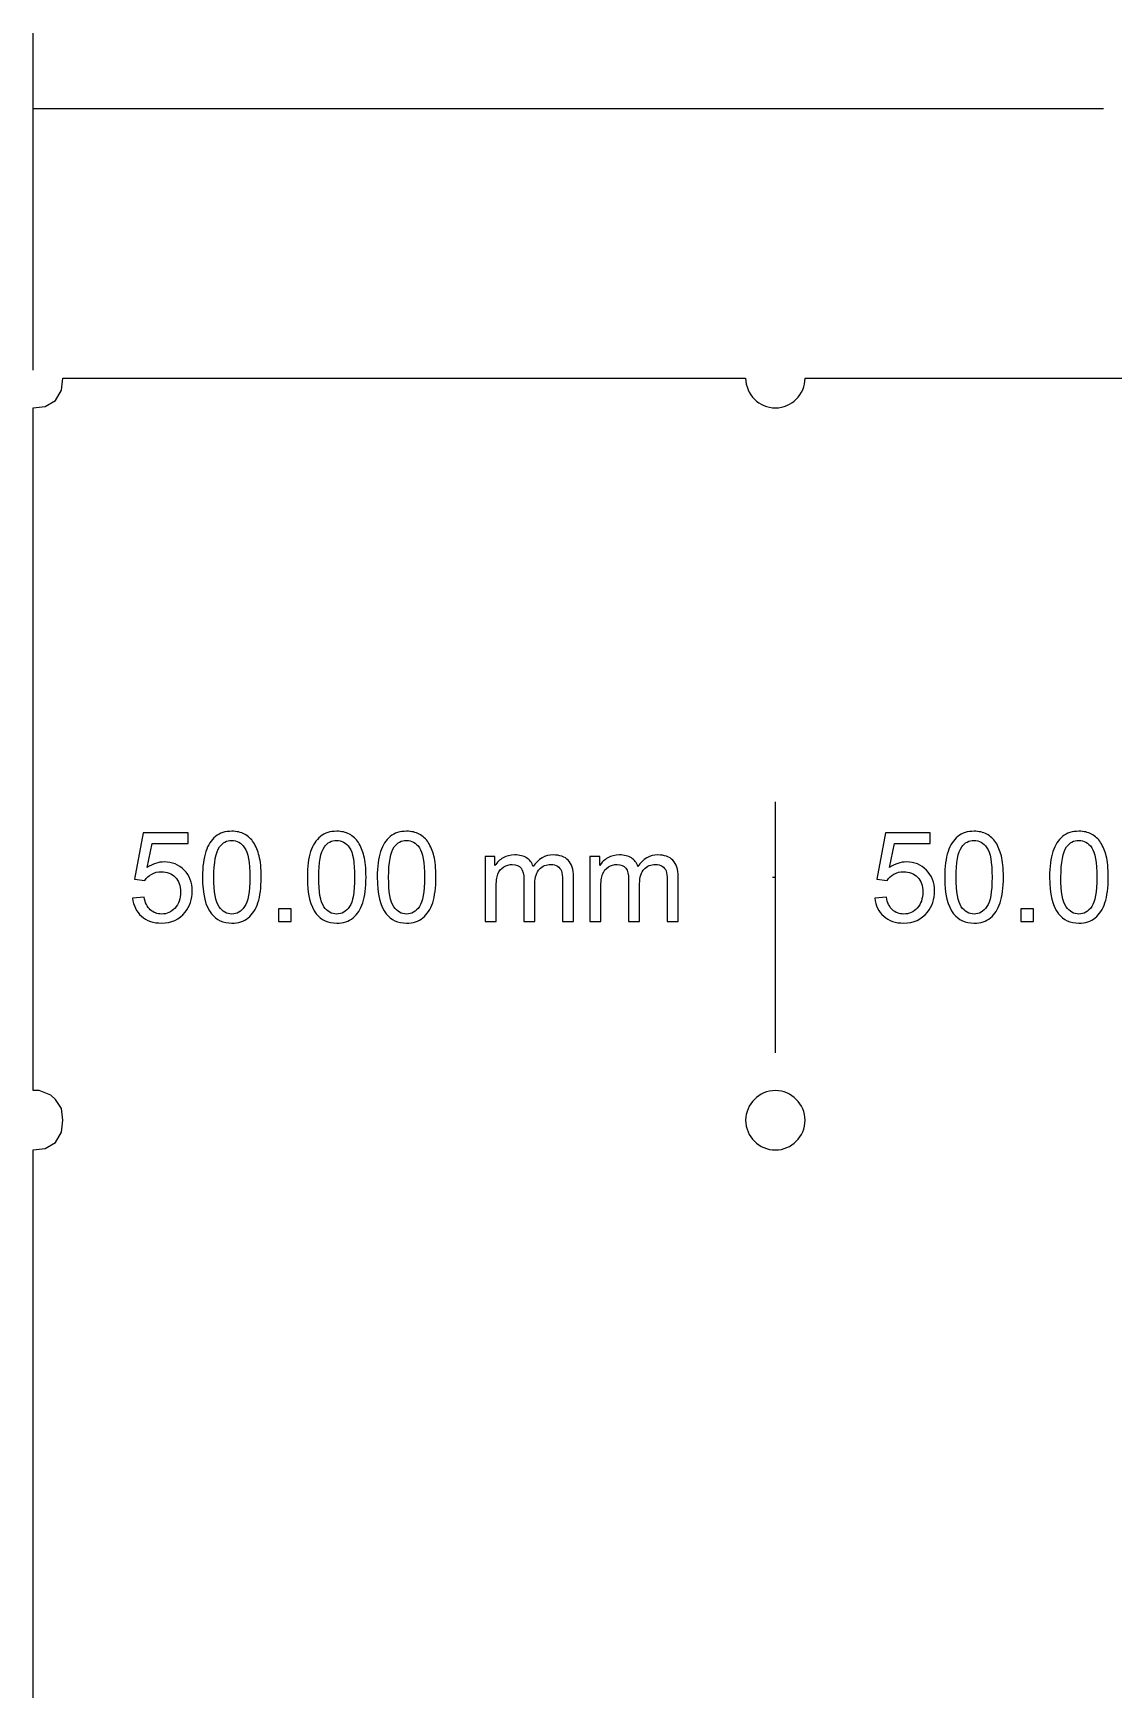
# Model space of a CAD drawing. Extents: x -3.94 to 4.95, y -3.94 to 4.85.
# Drawn here: x -3.937 to -1.071, y 0.458 to 4.852 of the extents above; entities that cross this region are included whole.
import ezdxf

# ---------------------------------------------------------------- set-up
doc = ezdxf.new("R2010")
doc.units = 0
doc.layers.add('LAYER_2', color=7, linetype='CONTINUOUS')

msp = doc.modelspace()

# ---------------------------------------------------------------- linework, layer by layer
at = {"layer": 'LAYER_2', "color": 250}
for points in [[(-3.937, 3.9583), (-3.937, 3.9583), (-3.937, 4.8523), (-3.937, 4.8523)], [(-3.937, 4.6523), (-3.937, 4.6523), (-1.0979, 4.6523), (-1.0979, 4.6523)], [(-3.937, 2.1472), (-3.937, 2.1472), (-3.937, 2.8134), (-3.937, 2.8134)], [(-1.9685, 2.1472), (-1.9685, 2.1472), (-1.9685, 2.8134), (-1.9685, 2.8134)], [(-1.9685, 2.1472), (-1.9685, 2.1472), (-1.9685, 2.8134), (-1.9685, 2.8134)], [(-1.9764, 2.6134), (-1.9764, 2.6134), (-1.9685, 2.6134), (-1.9685, 2.6134)]]:
    msp.add_open_spline(points, degree=3, dxfattribs=at)
for points, knots in [([(1.8898, -3.937), (1.8898, -3.8937), (1.9252, -3.8583), (1.9685, -3.8583), (1.9685, -3.8583), (2.0118, -3.8583), (2.0472, -3.8937), (2.0472, -3.937), (2.0472, -3.937), (2.0472, -3.937), (3.8583, -3.937), (3.8583, -3.937), (3.8583, -3.937), (3.8583, -3.937), (3.8622, -3.9055), (3.8622, -3.9055), (3.8622, -3.9055), (3.8622, -3.9055), (3.878, -3.878), (3.878, -3.878), (3.878, -3.878), (3.878, -3.878), (3.9055, -3.8622), (3.9055, -3.8622), (3.9055, -3.8622), (3.9055, -3.8622), (3.937, -3.8583), (3.937, -3.8583), (3.937, -3.8583), (3.937, -3.8583), (3.937, -2.0473), (3.937, -2.0473), (3.937, -2.0473), (3.937, -2.0473), (3.9213, -2.0473), (3.9213, -2.0473), (3.9213, -2.0473), (3.9213, -2.0473), (3.8898, -2.0354), (3.8898, -2.0354), (3.8898, -2.0354), (3.8898, -2.0354), (3.878, -2.0236), (3.878, -2.0236), (3.878, -2.0236), (3.878, -2.0236), (3.8622, -2), (3.8622, -2), (3.8622, -2), (3.8622, -2), (3.8583, -1.9685), (3.8583, -1.9685), (3.8583, -1.9685), (3.8583, -1.9685), (3.8622, -1.937), (3.8622, -1.937), (3.8622, -1.937), (3.8622, -1.937), (3.878, -1.9094), (3.878, -1.9094), (3.878, -1.9094), (3.878, -1.9094), (3.9055, -1.8937), (3.9055, -1.8937), (3.9055, -1.8937), (3.9055, -1.8937), (3.937, -1.8898), (3.937, -1.8898), (3.937, -1.8898), (3.937, -1.8898), (3.937, -0.0787), (3.937, -0.0787), (3.937, -0.0787), (3.937, -0.0787), (3.9213, -0.0787), (3.9213, -0.0787), (3.9213, -0.0787), (3.9213, -0.0787), (3.8898, -0.0669), (3.8898, -0.0669), (3.8898, -0.0669), (3.8898, -0.0669), (3.878, -0.0551), (3.878, -0.0551), (3.878, -0.0551), (3.878, -0.0551), (3.8622, -0.0315), (3.8622, -0.0315), (3.8622, -0.0315), (3.8622, -0.0315), (3.8583, 0), (3.8583, 0), (3.8583, 0), (3.8583, 0), (3.8622, 0.0315), (3.8622, 0.0315), (3.8622, 0.0315), (3.8622, 0.0315), (3.8898, 0.0669), (3.8898, 0.0669), (3.8898, 0.0669), (3.8898, 0.0669), (3.9213, 0.0787), (3.9213, 0.0787), (3.9213, 0.0787), (3.9213, 0.0787), (3.937, 0.0787), (3.937, 0.0787), (3.937, 0.0787), (3.937, 0.0787), (3.937, 1.8898), (3.937, 1.8898), (3.937, 1.8898), (3.937, 1.8898), (3.9213, 1.8898), (3.9213, 1.8898), (3.9213, 1.8898), (3.9213, 1.8898), (3.878, 1.9094), (3.878, 1.9094), (3.878, 1.9094), (3.878, 1.9094), (3.8622, 1.937), (3.8622, 1.937), (3.8622, 1.937), (3.8622, 1.937), (3.8583, 1.9685), (3.8583, 1.9685), (3.8583, 1.9685), (3.8583, 1.9685), (3.8622, 2), (3.8622, 2), (3.8622, 2), (3.8622, 2), (3.8898, 2.0354), (3.8898, 2.0354), (3.8898, 2.0354), (3.8898, 2.0354), (3.9213, 2.0472), (3.9213, 2.0472), (3.9213, 2.0472), (3.9213, 2.0472), (3.937, 2.0472), (3.937, 2.0472), (3.937, 2.0472), (3.937, 2.0472), (3.937, 3.8583), (3.937, 3.8583), (3.937, 3.8583), (3.937, 3.8583), (3.9213, 3.8583), (3.9213, 3.8583), (3.9213, 3.8583), (3.9213, 3.8583), (3.878, 3.878), (3.878, 3.878), (3.878, 3.878), (3.878, 3.878), (3.8622, 3.9055), (3.8622, 3.9055), (3.8622, 3.9055), (3.8622, 3.9055), (3.8583, 3.937), (3.8583, 3.937), (3.8583, 3.937), (3.8583, 3.937), (2.0472, 3.937), (2.0472, 3.937), (2.0472, 3.937), (2.0472, 3.8937), (2.0118, 3.8583), (1.9685, 3.8583), (1.9685, 3.8583), (1.9252, 3.8583), (1.8898, 3.8937), (1.8898, 3.937), (1.8898, 3.937), (1.8898, 3.937), (0.0787, 3.937), (0.0787, 3.937), (0.0787, 3.937), (0.0787, 3.8937), (0.0433, 3.8583), (0, 3.8583), (0, 3.8583), (-0.0433, 3.8583), (-0.0787, 3.8937), (-0.0787, 3.937), (-0.0787, 3.937), (-0.0787, 3.937), (-1.8898, 3.937), (-1.8898, 3.937), (-1.8898, 3.937), (-1.8898, 3.8937), (-1.9252, 3.8583), (-1.9685, 3.8583), (-1.9685, 3.8583), (-2.0118, 3.8583), (-2.0473, 3.8937), (-2.0473, 3.937), (-2.0473, 3.937), (-2.0473, 3.937), (-3.8583, 3.937), (-3.8583, 3.937), (-3.8583, 3.937), (-3.8583, 3.937), (-3.8622, 3.9055), (-3.8622, 3.9055), (-3.8622, 3.9055), (-3.8622, 3.9055), (-3.878, 3.878), (-3.878, 3.878), (-3.878, 3.878), (-3.878, 3.878), (-3.9055, 3.8622), (-3.9055, 3.8622), (-3.9055, 3.8622), (-3.9055, 3.8622), (-3.937, 3.8583), (-3.937, 3.8583), (-3.937, 3.8583), (-3.937, 3.8583), (-3.937, 2.0472), (-3.937, 2.0472), (-3.937, 2.0472), (-3.937, 2.0472), (-3.9213, 2.0472), (-3.9213, 2.0472), (-3.9213, 2.0472), (-3.9213, 2.0472), (-3.8898, 2.0354), (-3.8898, 2.0354), (-3.8898, 2.0354), (-3.8898, 2.0354), (-3.878, 2.0236), (-3.878, 2.0236), (-3.878, 2.0236), (-3.878, 2.0236), (-3.8622, 2), (-3.8622, 2), (-3.8622, 2), (-3.8622, 2), (-3.8583, 1.9685), (-3.8583, 1.9685), (-3.8583, 1.9685), (-3.8583, 1.9685), (-3.8622, 1.937), (-3.8622, 1.937), (-3.8622, 1.937), (-3.8622, 1.937), (-3.878, 1.9094), (-3.878, 1.9094), (-3.878, 1.9094), (-3.878, 1.9094), (-3.9055, 1.8937), (-3.9055, 1.8937), (-3.9055, 1.8937), (-3.9055, 1.8937), (-3.937, 1.8898), (-3.937, 1.8898), (-3.937, 1.8898), (-3.937, 1.8898), (-3.937, 0.0787), (-3.937, 0.0787), (-3.937, 0.0787), (-3.937, 0.0787), (-3.9213, 0.0787), (-3.9213, 0.0787), (-3.9213, 0.0787), (-3.9213, 0.0787), (-3.8898, 0.0669), (-3.8898, 0.0669), (-3.8898, 0.0669), (-3.8898, 0.0669), (-3.878, 0.0551), (-3.878, 0.0551), (-3.878, 0.0551), (-3.878, 0.0551), (-3.8622, 0.0315), (-3.8622, 0.0315), (-3.8622, 0.0315), (-3.8622, 0.0315), (-3.8583, 0), (-3.8583, 0), (-3.8583, 0), (-3.8583, 0), (-3.8622, -0.0315), (-3.8622, -0.0315), (-3.8622, -0.0315), (-3.8622, -0.0315), (-3.8898, -0.0669), (-3.8898, -0.0669), (-3.8898, -0.0669), (-3.8898, -0.0669), (-3.9213, -0.0787), (-3.9213, -0.0787), (-3.9213, -0.0787), (-3.9213, -0.0787), (-3.937, -0.0787), (-3.937, -0.0787), (-3.937, -0.0787), (-3.937, -0.0787), (-3.937, -1.8898), (-3.937, -1.8898), (-3.937, -1.8898), (-3.937, -1.8898), (-3.9213, -1.8898), (-3.9213, -1.8898), (-3.9213, -1.8898), (-3.9213, -1.8898), (-3.878, -1.9094), (-3.878, -1.9094), (-3.878, -1.9094), (-3.878, -1.9094), (-3.8622, -1.937), (-3.8622, -1.937), (-3.8622, -1.937), (-3.8622, -1.937), (-3.8583, -1.9685), (-3.8583, -1.9685), (-3.8583, -1.9685), (-3.8583, -1.9685), (-3.8622, -2), (-3.8622, -2), (-3.8622, -2), (-3.8622, -2), (-3.8898, -2.0354), (-3.8898, -2.0354), (-3.8898, -2.0354), (-3.8898, -2.0354), (-3.9213, -2.0473), (-3.9213, -2.0473), (-3.9213, -2.0473), (-3.9213, -2.0473), (-3.937, -2.0473), (-3.937, -2.0473), (-3.937, -2.0473), (-3.937, -2.0473), (-3.937, -3.8583), (-3.937, -3.8583), (-3.937, -3.8583), (-3.937, -3.8583), (-3.9213, -3.8583), (-3.9213, -3.8583), (-3.9213, -3.8583), (-3.9213, -3.8583), (-3.878, -3.878), (-3.878, -3.878), (-3.878, -3.878), (-3.878, -3.878), (-3.8622, -3.9055), (-3.8622, -3.9055), (-3.8622, -3.9055), (-3.8622, -3.9055), (-3.8583, -3.937), (-3.8583, -3.937), (-3.8583, -3.937), (-3.8583, -3.937), (-2.0473, -3.937), (-2.0473, -3.937), (-2.0473, -3.937), (-2.0473, -3.8937), (-2.0118, -3.8583), (-1.9685, -3.8583), (-1.9685, -3.8583), (-1.9252, -3.8583), (-1.8898, -3.8937), (-1.8898, -3.937), (-1.8898, -3.937), (-1.8898, -3.937), (-0.0787, -3.937), (-0.0787, -3.937), (-0.0787, -3.937), (-0.0787, -3.8937), (-0.0433, -3.8583), (0, -3.8583), (0, -3.8583), (0.0433, -3.8583), (0.0787, -3.8937), (0.0787, -3.937), (0.0787, -3.937), (0.0787, -3.937), (1.8898, -3.937), (1.8898, -3.937)], [0, 0, 0, 0, 0.010417, 0.010417, 0.010417, 0.010417, 0.020833, 0.020833, 0.020833, 0.020833, 0.03125, 0.03125, 0.03125, 0.03125, 0.041667, 0.041667, 0.041667, 0.041667, 0.052083, 0.052083, 0.052083, 0.052083, 0.0625, 0.0625, 0.0625, 0.0625, 0.072917, 0.072917, 0.072917, 0.072917, 0.083333, 0.083333, 0.083333, 0.083333, 0.09375, 0.09375, 0.09375, 0.09375, 0.104167, 0.104167, 0.104167, 0.104167, 0.114583, 0.114583, 0.114583, 0.114583, 0.125, 0.125, 0.125, 0.125, 0.135417, 0.135417, 0.135417, 0.135417, 0.145833, 0.145833, 0.145833, 0.145833, 0.15625, 0.15625, 0.15625, 0.15625, 0.166667, 0.166667, 0.166667, 0.166667, 0.177083, 0.177083, 0.177083, 0.177083, 0.1875, 0.1875, 0.1875, 0.1875, 0.197917, 0.197917, 0.197917, 0.197917, 0.208333, 0.208333, 0.208333, 0.208333, 0.21875, 0.21875, 0.21875, 0.21875, 0.229167, 0.229167, 0.229167, 0.229167, 0.239583, 0.239583, 0.239583, 0.239583, 0.25, 0.25, 0.25, 0.25, 0.260417, 0.260417, 0.260417, 0.260417, 0.270833, 0.270833, 0.270833, 0.270833, 0.28125, 0.28125, 0.28125, 0.28125, 0.291667, 0.291667, 0.291667, 0.291667, 0.302083, 0.302083, 0.302083, 0.302083, 0.3125, 0.3125, 0.3125, 0.3125, 0.322917, 0.322917, 0.322917, 0.322917, 0.333333, 0.333333, 0.333333, 0.333333, 0.34375, 0.34375, 0.34375, 0.34375, 0.354167, 0.354167, 0.354167, 0.354167, 0.364583, 0.364583, 0.364583, 0.364583, 0.375, 0.375, 0.375, 0.375, 0.385417, 0.385417, 0.385417, 0.385417, 0.395833, 0.395833, 0.395833, 0.395833, 0.40625, 0.40625, 0.40625, 0.40625, 0.416667, 0.416667, 0.416667, 0.416667, 0.427083, 0.427083, 0.427083, 0.427083, 0.4375, 0.4375, 0.4375, 0.4375, 0.447917, 0.447917, 0.447917, 0.447917, 0.458333, 0.458333, 0.458333, 0.458333, 0.46875, 0.46875, 0.46875, 0.46875, 0.479167, 0.479167, 0.479167, 0.479167, 0.489583, 0.489583, 0.489583, 0.489583, 0.5, 0.5, 0.5, 0.5, 0.510417, 0.510417, 0.510417, 0.510417, 0.520833, 0.520833, 0.520833, 0.520833, 0.53125, 0.53125, 0.53125, 0.53125, 0.541667, 0.541667, 0.541667, 0.541667, 0.552083, 0.552083, 0.552083, 0.552083, 0.5625, 0.5625, 0.5625, 0.5625, 0.572917, 0.572917, 0.572917, 0.572917, 0.583333, 0.583333, 0.583333, 0.583333, 0.59375, 0.59375, 0.59375, 0.59375, 0.604167, 0.604167, 0.604167, 0.604167, 0.614583, 0.614583, 0.614583, 0.614583, 0.625, 0.625, 0.625, 0.625, 0.635417, 0.635417, 0.635417, 0.635417, 0.645833, 0.645833, 0.645833, 0.645833, 0.65625, 0.65625, 0.65625, 0.65625, 0.666667, 0.666667, 0.666667, 0.666667, 0.677083, 0.677083, 0.677083, 0.677083, 0.6875, 0.6875, 0.6875, 0.6875, 0.697917, 0.697917, 0.697917, 0.697917, 0.708333, 0.708333, 0.708333, 0.708333, 0.71875, 0.71875, 0.71875, 0.71875, 0.729167, 0.729167, 0.729167, 0.729167, 0.739583, 0.739583, 0.739583, 0.739583, 0.75, 0.75, 0.75, 0.75, 0.760417, 0.760417, 0.760417, 0.760417, 0.770833, 0.770833, 0.770833, 0.770833, 0.78125, 0.78125, 0.78125, 0.78125, 0.791667, 0.791667, 0.791667, 0.791667, 0.802083, 0.802083, 0.802083, 0.802083, 0.8125, 0.8125, 0.8125, 0.8125, 0.822917, 0.822917, 0.822917, 0.822917, 0.833333, 0.833333, 0.833333, 0.833333, 0.84375, 0.84375, 0.84375, 0.84375, 0.854167, 0.854167, 0.854167, 0.854167, 0.864583, 0.864583, 0.864583, 0.864583, 0.875, 0.875, 0.875, 0.875, 0.885417, 0.885417, 0.885417, 0.885417, 0.895833, 0.895833, 0.895833, 0.895833, 0.90625, 0.90625, 0.90625, 0.90625, 0.916667, 0.916667, 0.916667, 0.916667, 0.927083, 0.927083, 0.927083, 0.927083, 0.9375, 0.9375, 0.9375, 0.9375, 0.947917, 0.947917, 0.947917, 0.947917, 0.958333, 0.958333, 0.958333, 0.958333, 0.96875, 0.96875, 0.96875, 0.96875, 0.979167, 0.979167, 0.979167, 0.979167, 0.989583, 0.989583, 0.989583, 0.989583, 1, 1, 1, 1]), ([(-3.6732, 2.5581), (-3.6732, 2.5581), (-3.6424, 2.5607), (-3.6424, 2.5607), (-3.6424, 2.5607), (-3.6401, 2.5457), (-3.6349, 2.5345), (-3.6266, 2.527), (-3.6266, 2.527), (-3.6182, 2.5194), (-3.6082, 2.5156), (-3.5965, 2.5156), (-3.5965, 2.5156), (-3.5824, 2.5156), (-3.5705, 2.521), (-3.5607, 2.5316), (-3.5607, 2.5316), (-3.551, 2.5422), (-3.5461, 2.5563), (-3.5461, 2.5739), (-3.5461, 2.5739), (-3.5461, 2.5906), (-3.5507, 2.6038), (-3.5601, 2.6135), (-3.5601, 2.6135), (-3.5695, 2.6231), (-3.5818, 2.628), (-3.597, 2.628), (-3.597, 2.628), (-3.6065, 2.628), (-3.615, 2.6258), (-3.6226, 2.6215), (-3.6226, 2.6215), (-3.6302, 2.6172), (-3.6361, 2.6117), (-3.6405, 2.6048), (-3.6405, 2.6048), (-3.6405, 2.6048), (-3.668, 2.6084), (-3.668, 2.6084), (-3.668, 2.6084), (-3.668, 2.6084), (-3.6449, 2.731), (-3.6449, 2.731), (-3.6449, 2.731), (-3.6449, 2.731), (-3.5262, 2.731), (-3.5262, 2.731), (-3.5262, 2.731), (-3.5262, 2.731), (-3.5262, 2.703), (-3.5262, 2.703), (-3.5262, 2.703), (-3.5262, 2.703), (-3.6214, 2.703), (-3.6214, 2.703), (-3.6214, 2.703), (-3.6214, 2.703), (-3.6343, 2.6388), (-3.6343, 2.6388), (-3.6343, 2.6388), (-3.62, 2.6488), (-3.6049, 2.6538), (-3.5892, 2.6538), (-3.5892, 2.6538), (-3.5684, 2.6538), (-3.5508, 2.6466), (-3.5365, 2.6322), (-3.5365, 2.6322), (-3.5221, 2.6177), (-3.515, 2.5992), (-3.515, 2.5765), (-3.515, 2.5765), (-3.515, 2.5549), (-3.5213, 2.5362), (-3.5339, 2.5205), (-3.5339, 2.5205), (-3.5492, 2.5012), (-3.5701, 2.4916), (-3.5965, 2.4916), (-3.5965, 2.4916), (-3.6182, 2.4916), (-3.636, 2.4976), (-3.6497, 2.5098), (-3.6497, 2.5098), (-3.6634, 2.522), (-3.6712, 2.5381), (-3.6732, 2.5581)], [0, 0, 0, 0, 0.045455, 0.045455, 0.045455, 0.045455, 0.090909, 0.090909, 0.090909, 0.090909, 0.136364, 0.136364, 0.136364, 0.136364, 0.181818, 0.181818, 0.181818, 0.181818, 0.227273, 0.227273, 0.227273, 0.227273, 0.272727, 0.272727, 0.272727, 0.272727, 0.318182, 0.318182, 0.318182, 0.318182, 0.363636, 0.363636, 0.363636, 0.363636, 0.409091, 0.409091, 0.409091, 0.409091, 0.454545, 0.454545, 0.454545, 0.454545, 0.5, 0.5, 0.5, 0.5, 0.545455, 0.545455, 0.545455, 0.545455, 0.590909, 0.590909, 0.590909, 0.590909, 0.636364, 0.636364, 0.636364, 0.636364, 0.681818, 0.681818, 0.681818, 0.681818, 0.727273, 0.727273, 0.727273, 0.727273, 0.772727, 0.772727, 0.772727, 0.772727, 0.818182, 0.818182, 0.818182, 0.818182, 0.863636, 0.863636, 0.863636, 0.863636, 0.909091, 0.909091, 0.909091, 0.909091, 0.954545, 0.954545, 0.954545, 0.954545, 1, 1, 1, 1]), ([(-3.4878, 2.6133), (-3.4878, 2.6415), (-3.4849, 2.6642), (-3.4791, 2.6814), (-3.4791, 2.6814), (-3.4733, 2.6986), (-3.4646, 2.7119), (-3.4532, 2.7212), (-3.4532, 2.7212), (-3.4417, 2.7306), (-3.4274, 2.7352), (-3.41, 2.7352), (-3.41, 2.7352), (-3.3972, 2.7352), (-3.386, 2.7326), (-3.3763, 2.7275), (-3.3763, 2.7275), (-3.3666, 2.7223), (-3.3587, 2.7149), (-3.3524, 2.7052), (-3.3524, 2.7052), (-3.3461, 2.6955), (-3.3411, 2.6836), (-3.3376, 2.6697), (-3.3376, 2.6697), (-3.334, 2.6557), (-3.3322, 2.637), (-3.3322, 2.6133), (-3.3322, 2.6133), (-3.3322, 2.5853), (-3.3351, 2.5627), (-3.3408, 2.5455), (-3.3408, 2.5455), (-3.3466, 2.5283), (-3.3552, 2.515), (-3.3666, 2.5056), (-3.3666, 2.5056), (-3.3781, 2.4962), (-3.3925, 2.4916), (-3.41, 2.4916), (-3.41, 2.4916), (-3.433, 2.4916), (-3.4511, 2.4998), (-3.4642, 2.5163), (-3.4642, 2.5163), (-3.4799, 2.5361), (-3.4878, 2.5685), (-3.4878, 2.6133)], [0, 0, 0, 0, 0.083333, 0.083333, 0.083333, 0.083333, 0.166667, 0.166667, 0.166667, 0.166667, 0.25, 0.25, 0.25, 0.25, 0.333333, 0.333333, 0.333333, 0.333333, 0.416667, 0.416667, 0.416667, 0.416667, 0.5, 0.5, 0.5, 0.5, 0.583333, 0.583333, 0.583333, 0.583333, 0.666667, 0.666667, 0.666667, 0.666667, 0.75, 0.75, 0.75, 0.75, 0.833333, 0.833333, 0.833333, 0.833333, 0.916667, 0.916667, 0.916667, 0.916667, 1, 1, 1, 1]), ([(-3.2098, 2.6133), (-3.2098, 2.6415), (-3.2069, 2.6642), (-3.2011, 2.6814), (-3.2011, 2.6814), (-3.1953, 2.6986), (-3.1866, 2.7119), (-3.1752, 2.7212), (-3.1752, 2.7212), (-3.1637, 2.7306), (-3.1494, 2.7352), (-3.132, 2.7352), (-3.132, 2.7352), (-3.1192, 2.7352), (-3.108, 2.7326), (-3.0983, 2.7275), (-3.0983, 2.7275), (-3.0886, 2.7223), (-3.0807, 2.7149), (-3.0744, 2.7052), (-3.0744, 2.7052), (-3.0681, 2.6955), (-3.0631, 2.6836), (-3.0596, 2.6697), (-3.0596, 2.6697), (-3.056, 2.6557), (-3.0542, 2.637), (-3.0542, 2.6133), (-3.0542, 2.6133), (-3.0542, 2.5853), (-3.0571, 2.5627), (-3.0628, 2.5455), (-3.0628, 2.5455), (-3.0686, 2.5283), (-3.0772, 2.515), (-3.0886, 2.5056), (-3.0886, 2.5056), (-3.1001, 2.4962), (-3.1145, 2.4916), (-3.132, 2.4916), (-3.132, 2.4916), (-3.155, 2.4916), (-3.1731, 2.4998), (-3.1862, 2.5163), (-3.1862, 2.5163), (-3.2019, 2.5361), (-3.2098, 2.5685), (-3.2098, 2.6133)], [0, 0, 0, 0, 0.083333, 0.083333, 0.083333, 0.083333, 0.166667, 0.166667, 0.166667, 0.166667, 0.25, 0.25, 0.25, 0.25, 0.333333, 0.333333, 0.333333, 0.333333, 0.416667, 0.416667, 0.416667, 0.416667, 0.5, 0.5, 0.5, 0.5, 0.583333, 0.583333, 0.583333, 0.583333, 0.666667, 0.666667, 0.666667, 0.666667, 0.75, 0.75, 0.75, 0.75, 0.833333, 0.833333, 0.833333, 0.833333, 0.916667, 0.916667, 0.916667, 0.916667, 1, 1, 1, 1]), ([(-3.0244, 2.6133), (-3.0244, 2.6415), (-3.0215, 2.6642), (-3.0157, 2.6814), (-3.0157, 2.6814), (-3.0099, 2.6986), (-3.0012, 2.7119), (-2.9898, 2.7212), (-2.9898, 2.7212), (-2.9784, 2.7306), (-2.964, 2.7352), (-2.9466, 2.7352), (-2.9466, 2.7352), (-2.9338, 2.7352), (-2.9226, 2.7326), (-2.9129, 2.7275), (-2.9129, 2.7275), (-2.9032, 2.7223), (-2.8953, 2.7149), (-2.889, 2.7052), (-2.889, 2.7052), (-2.8827, 2.6955), (-2.8777, 2.6836), (-2.8742, 2.6697), (-2.8742, 2.6697), (-2.8706, 2.6557), (-2.8688, 2.637), (-2.8688, 2.6133), (-2.8688, 2.6133), (-2.8688, 2.5853), (-2.8717, 2.5627), (-2.8774, 2.5455), (-2.8774, 2.5455), (-2.8832, 2.5283), (-2.8918, 2.515), (-2.9032, 2.5056), (-2.9032, 2.5056), (-2.9147, 2.4962), (-2.9291, 2.4916), (-2.9466, 2.4916), (-2.9466, 2.4916), (-2.9696, 2.4916), (-2.9877, 2.4998), (-3.0008, 2.5163), (-3.0008, 2.5163), (-3.0165, 2.5361), (-3.0244, 2.5685), (-3.0244, 2.6133)], [0, 0, 0, 0, 0.083333, 0.083333, 0.083333, 0.083333, 0.166667, 0.166667, 0.166667, 0.166667, 0.25, 0.25, 0.25, 0.25, 0.333333, 0.333333, 0.333333, 0.333333, 0.416667, 0.416667, 0.416667, 0.416667, 0.5, 0.5, 0.5, 0.5, 0.583333, 0.583333, 0.583333, 0.583333, 0.666667, 0.666667, 0.666667, 0.666667, 0.75, 0.75, 0.75, 0.75, 0.833333, 0.833333, 0.833333, 0.833333, 0.916667, 0.916667, 0.916667, 0.916667, 1, 1, 1, 1]), ([(-1.7047, 2.5581), (-1.7047, 2.5581), (-1.6739, 2.5607), (-1.6739, 2.5607), (-1.6739, 2.5607), (-1.6716, 2.5457), (-1.6663, 2.5345), (-1.6581, 2.527), (-1.6581, 2.527), (-1.6497, 2.5194), (-1.6397, 2.5156), (-1.628, 2.5156), (-1.628, 2.5156), (-1.6139, 2.5156), (-1.6019, 2.521), (-1.5922, 2.5316), (-1.5922, 2.5316), (-1.5824, 2.5422), (-1.5776, 2.5563), (-1.5776, 2.5739), (-1.5776, 2.5739), (-1.5776, 2.5906), (-1.5822, 2.6038), (-1.5916, 2.6135), (-1.5916, 2.6135), (-1.601, 2.6231), (-1.6133, 2.628), (-1.6285, 2.628), (-1.6285, 2.628), (-1.6379, 2.628), (-1.6464, 2.6258), (-1.6541, 2.6215), (-1.6541, 2.6215), (-1.6617, 2.6172), (-1.6676, 2.6117), (-1.6719, 2.6048), (-1.6719, 2.6048), (-1.6719, 2.6048), (-1.6994, 2.6084), (-1.6994, 2.6084), (-1.6994, 2.6084), (-1.6994, 2.6084), (-1.6763, 2.731), (-1.6763, 2.731), (-1.6763, 2.731), (-1.6763, 2.731), (-1.5577, 2.731), (-1.5577, 2.731), (-1.5577, 2.731), (-1.5577, 2.731), (-1.5577, 2.703), (-1.5577, 2.703), (-1.5577, 2.703), (-1.5577, 2.703), (-1.6529, 2.703), (-1.6529, 2.703), (-1.6529, 2.703), (-1.6529, 2.703), (-1.6658, 2.6388), (-1.6658, 2.6388), (-1.6658, 2.6388), (-1.6514, 2.6488), (-1.6364, 2.6538), (-1.6207, 2.6538), (-1.6207, 2.6538), (-1.5998, 2.6538), (-1.5823, 2.6466), (-1.5679, 2.6322), (-1.5679, 2.6322), (-1.5536, 2.6177), (-1.5464, 2.5992), (-1.5464, 2.5765), (-1.5464, 2.5765), (-1.5464, 2.5549), (-1.5528, 2.5362), (-1.5653, 2.5205), (-1.5653, 2.5205), (-1.5807, 2.5012), (-1.6016, 2.4916), (-1.628, 2.4916), (-1.628, 2.4916), (-1.6497, 2.4916), (-1.6674, 2.4976), (-1.6812, 2.5098), (-1.6812, 2.5098), (-1.6949, 2.522), (-1.7027, 2.5381), (-1.7047, 2.5581)], [0, 0, 0, 0, 0.045455, 0.045455, 0.045455, 0.045455, 0.090909, 0.090909, 0.090909, 0.090909, 0.136364, 0.136364, 0.136364, 0.136364, 0.181818, 0.181818, 0.181818, 0.181818, 0.227273, 0.227273, 0.227273, 0.227273, 0.272727, 0.272727, 0.272727, 0.272727, 0.318182, 0.318182, 0.318182, 0.318182, 0.363636, 0.363636, 0.363636, 0.363636, 0.409091, 0.409091, 0.409091, 0.409091, 0.454545, 0.454545, 0.454545, 0.454545, 0.5, 0.5, 0.5, 0.5, 0.545455, 0.545455, 0.545455, 0.545455, 0.590909, 0.590909, 0.590909, 0.590909, 0.636364, 0.636364, 0.636364, 0.636364, 0.681818, 0.681818, 0.681818, 0.681818, 0.727273, 0.727273, 0.727273, 0.727273, 0.772727, 0.772727, 0.772727, 0.772727, 0.818182, 0.818182, 0.818182, 0.818182, 0.863636, 0.863636, 0.863636, 0.863636, 0.909091, 0.909091, 0.909091, 0.909091, 0.954545, 0.954545, 0.954545, 0.954545, 1, 1, 1, 1]), ([(-1.5193, 2.6133), (-1.5193, 2.6415), (-1.5164, 2.6642), (-1.5106, 2.6814), (-1.5106, 2.6814), (-1.5048, 2.6986), (-1.4961, 2.7119), (-1.4847, 2.7212), (-1.4847, 2.7212), (-1.4732, 2.7306), (-1.4588, 2.7352), (-1.4415, 2.7352), (-1.4415, 2.7352), (-1.4287, 2.7352), (-1.4174, 2.7326), (-1.4078, 2.7275), (-1.4078, 2.7275), (-1.3981, 2.7223), (-1.3902, 2.7149), (-1.3838, 2.7052), (-1.3838, 2.7052), (-1.3776, 2.6955), (-1.3726, 2.6836), (-1.3691, 2.6697), (-1.3691, 2.6697), (-1.3654, 2.6557), (-1.3637, 2.637), (-1.3637, 2.6133), (-1.3637, 2.6133), (-1.3637, 2.5853), (-1.3666, 2.5627), (-1.3723, 2.5455), (-1.3723, 2.5455), (-1.3781, 2.5283), (-1.3867, 2.515), (-1.3981, 2.5056), (-1.3981, 2.5056), (-1.4096, 2.4962), (-1.424, 2.4916), (-1.4415, 2.4916), (-1.4415, 2.4916), (-1.4645, 2.4916), (-1.4826, 2.4998), (-1.4957, 2.5163), (-1.4957, 2.5163), (-1.5114, 2.5361), (-1.5193, 2.5685), (-1.5193, 2.6133)], [0, 0, 0, 0, 0.083333, 0.083333, 0.083333, 0.083333, 0.166667, 0.166667, 0.166667, 0.166667, 0.25, 0.25, 0.25, 0.25, 0.333333, 0.333333, 0.333333, 0.333333, 0.416667, 0.416667, 0.416667, 0.416667, 0.5, 0.5, 0.5, 0.5, 0.583333, 0.583333, 0.583333, 0.583333, 0.666667, 0.666667, 0.666667, 0.666667, 0.75, 0.75, 0.75, 0.75, 0.833333, 0.833333, 0.833333, 0.833333, 0.916667, 0.916667, 0.916667, 0.916667, 1, 1, 1, 1]), ([(-1.2413, 2.6133), (-1.2413, 2.6415), (-1.2384, 2.6642), (-1.2326, 2.6814), (-1.2326, 2.6814), (-1.2268, 2.6986), (-1.2181, 2.7119), (-1.2067, 2.7212), (-1.2067, 2.7212), (-1.1952, 2.7306), (-1.1808, 2.7352), (-1.1635, 2.7352), (-1.1635, 2.7352), (-1.1507, 2.7352), (-1.1394, 2.7326), (-1.1298, 2.7275), (-1.1298, 2.7275), (-1.1201, 2.7223), (-1.1122, 2.7149), (-1.1058, 2.7052), (-1.1058, 2.7052), (-1.0996, 2.6955), (-1.0946, 2.6836), (-1.0911, 2.6697), (-1.0911, 2.6697), (-1.0874, 2.6557), (-1.0857, 2.637), (-1.0857, 2.6133), (-1.0857, 2.6133), (-1.0857, 2.5853), (-1.0886, 2.5627), (-1.0943, 2.5455), (-1.0943, 2.5455), (-1.1001, 2.5283), (-1.1087, 2.515), (-1.1201, 2.5056), (-1.1201, 2.5056), (-1.1316, 2.4962), (-1.146, 2.4916), (-1.1635, 2.4916), (-1.1635, 2.4916), (-1.1865, 2.4916), (-1.2046, 2.4998), (-1.2177, 2.5163), (-1.2177, 2.5163), (-1.2334, 2.5361), (-1.2413, 2.5685), (-1.2413, 2.6133)], [0, 0, 0, 0, 0.083333, 0.083333, 0.083333, 0.083333, 0.166667, 0.166667, 0.166667, 0.166667, 0.25, 0.25, 0.25, 0.25, 0.333333, 0.333333, 0.333333, 0.333333, 0.416667, 0.416667, 0.416667, 0.416667, 0.5, 0.5, 0.5, 0.5, 0.583333, 0.583333, 0.583333, 0.583333, 0.666667, 0.666667, 0.666667, 0.666667, 0.75, 0.75, 0.75, 0.75, 0.833333, 0.833333, 0.833333, 0.833333, 0.916667, 0.916667, 0.916667, 0.916667, 1, 1, 1, 1]), ([(-3.4577, 2.6133), (-3.4577, 2.5741), (-3.4531, 2.5481), (-3.4439, 2.5351), (-3.4439, 2.5351), (-3.4347, 2.5221), (-3.4235, 2.5156), (-3.41, 2.5156), (-3.41, 2.5156), (-3.3965, 2.5156), (-3.3852, 2.5222), (-3.3761, 2.5352), (-3.3761, 2.5352), (-3.3669, 2.5482), (-3.3623, 2.5742), (-3.3623, 2.6133), (-3.3623, 2.6133), (-3.3623, 2.6526), (-3.3669, 2.6787), (-3.3761, 2.6916), (-3.3761, 2.6916), (-3.3852, 2.7045), (-3.3966, 2.711), (-3.4103, 2.711), (-3.4103, 2.711), (-3.4238, 2.711), (-3.4345, 2.7052), (-3.4426, 2.6938), (-3.4426, 2.6938), (-3.4526, 2.6793), (-3.4577, 2.6525), (-3.4577, 2.6133)], [0, 0, 0, 0, 0.125, 0.125, 0.125, 0.125, 0.25, 0.25, 0.25, 0.25, 0.375, 0.375, 0.375, 0.375, 0.5, 0.5, 0.5, 0.5, 0.625, 0.625, 0.625, 0.625, 0.75, 0.75, 0.75, 0.75, 0.875, 0.875, 0.875, 0.875, 1, 1, 1, 1]), ([(-3.1797, 2.6133), (-3.1797, 2.5741), (-3.1751, 2.5481), (-3.1659, 2.5351), (-3.1659, 2.5351), (-3.1567, 2.5221), (-3.1455, 2.5156), (-3.132, 2.5156), (-3.132, 2.5156), (-3.1185, 2.5156), (-3.1072, 2.5222), (-3.0981, 2.5352), (-3.0981, 2.5352), (-3.0889, 2.5482), (-3.0843, 2.5742), (-3.0843, 2.6133), (-3.0843, 2.6133), (-3.0843, 2.6526), (-3.0889, 2.6787), (-3.0981, 2.6916), (-3.0981, 2.6916), (-3.1072, 2.7045), (-3.1186, 2.711), (-3.1323, 2.711), (-3.1323, 2.711), (-3.1458, 2.711), (-3.1565, 2.7052), (-3.1646, 2.6938), (-3.1646, 2.6938), (-3.1746, 2.6793), (-3.1797, 2.6525), (-3.1797, 2.6133)], [0, 0, 0, 0, 0.125, 0.125, 0.125, 0.125, 0.25, 0.25, 0.25, 0.25, 0.375, 0.375, 0.375, 0.375, 0.5, 0.5, 0.5, 0.5, 0.625, 0.625, 0.625, 0.625, 0.75, 0.75, 0.75, 0.75, 0.875, 0.875, 0.875, 0.875, 1, 1, 1, 1]), ([(-2.9943, 2.6133), (-2.9943, 2.5741), (-2.9897, 2.5481), (-2.9805, 2.5351), (-2.9805, 2.5351), (-2.9714, 2.5221), (-2.9601, 2.5156), (-2.9466, 2.5156), (-2.9466, 2.5156), (-2.9331, 2.5156), (-2.9219, 2.5222), (-2.9127, 2.5352), (-2.9127, 2.5352), (-2.9035, 2.5482), (-2.8989, 2.5742), (-2.8989, 2.6133), (-2.8989, 2.6133), (-2.8989, 2.6526), (-2.9035, 2.6787), (-2.9127, 2.6916), (-2.9127, 2.6916), (-2.9219, 2.7045), (-2.9332, 2.711), (-2.9469, 2.711), (-2.9469, 2.711), (-2.9604, 2.711), (-2.9711, 2.7052), (-2.9792, 2.6938), (-2.9792, 2.6938), (-2.9892, 2.6793), (-2.9943, 2.6525), (-2.9943, 2.6133)], [0, 0, 0, 0, 0.125, 0.125, 0.125, 0.125, 0.25, 0.25, 0.25, 0.25, 0.375, 0.375, 0.375, 0.375, 0.5, 0.5, 0.5, 0.5, 0.625, 0.625, 0.625, 0.625, 0.75, 0.75, 0.75, 0.75, 0.875, 0.875, 0.875, 0.875, 1, 1, 1, 1]), ([(-1.4892, 2.6133), (-1.4892, 2.5741), (-1.4846, 2.5481), (-1.4754, 2.5351), (-1.4754, 2.5351), (-1.4662, 2.5221), (-1.4549, 2.5156), (-1.4415, 2.5156), (-1.4415, 2.5156), (-1.428, 2.5156), (-1.4167, 2.5222), (-1.4076, 2.5352), (-1.4076, 2.5352), (-1.3984, 2.5482), (-1.3938, 2.5742), (-1.3938, 2.6133), (-1.3938, 2.6133), (-1.3938, 2.6526), (-1.3984, 2.6787), (-1.4076, 2.6916), (-1.4076, 2.6916), (-1.4167, 2.7045), (-1.4281, 2.711), (-1.4418, 2.711), (-1.4418, 2.711), (-1.4553, 2.711), (-1.466, 2.7052), (-1.4741, 2.6938), (-1.4741, 2.6938), (-1.4841, 2.6793), (-1.4892, 2.6525), (-1.4892, 2.6133)], [0, 0, 0, 0, 0.125, 0.125, 0.125, 0.125, 0.25, 0.25, 0.25, 0.25, 0.375, 0.375, 0.375, 0.375, 0.5, 0.5, 0.5, 0.5, 0.625, 0.625, 0.625, 0.625, 0.75, 0.75, 0.75, 0.75, 0.875, 0.875, 0.875, 0.875, 1, 1, 1, 1]), ([(-1.2112, 2.6133), (-1.2112, 2.5741), (-1.2066, 2.5481), (-1.1974, 2.5351), (-1.1974, 2.5351), (-1.1882, 2.5221), (-1.1769, 2.5156), (-1.1635, 2.5156), (-1.1635, 2.5156), (-1.15, 2.5156), (-1.1387, 2.5222), (-1.1296, 2.5352), (-1.1296, 2.5352), (-1.1204, 2.5482), (-1.1158, 2.5742), (-1.1158, 2.6133), (-1.1158, 2.6133), (-1.1158, 2.6526), (-1.1204, 2.6787), (-1.1296, 2.6916), (-1.1296, 2.6916), (-1.1387, 2.7045), (-1.1501, 2.711), (-1.1638, 2.711), (-1.1638, 2.711), (-1.1773, 2.711), (-1.188, 2.7052), (-1.1961, 2.6938), (-1.1961, 2.6938), (-1.2061, 2.6793), (-1.2112, 2.6525), (-1.2112, 2.6133)], [0, 0, 0, 0, 0.125, 0.125, 0.125, 0.125, 0.25, 0.25, 0.25, 0.25, 0.375, 0.375, 0.375, 0.375, 0.5, 0.5, 0.5, 0.5, 0.625, 0.625, 0.625, 0.625, 0.75, 0.75, 0.75, 0.75, 0.875, 0.875, 0.875, 0.875, 1, 1, 1, 1]), ([(-2.7382, 2.4956), (-2.7382, 2.4956), (-2.7382, 2.6685), (-2.7382, 2.6685), (-2.7382, 2.6685), (-2.7382, 2.6685), (-2.7121, 2.6685), (-2.7121, 2.6685), (-2.7121, 2.6685), (-2.7121, 2.6685), (-2.7121, 2.6442), (-2.7121, 2.6442), (-2.7121, 2.6442), (-2.7066, 2.6527), (-2.6994, 2.6595), (-2.6904, 2.6646), (-2.6904, 2.6646), (-2.6814, 2.6698), (-2.6711, 2.6724), (-2.6596, 2.6724), (-2.6596, 2.6724), (-2.6469, 2.6724), (-2.6364, 2.6697), (-2.6282, 2.6644), (-2.6282, 2.6644), (-2.62, 2.6591), (-2.6142, 2.6517), (-2.6109, 2.6421), (-2.6109, 2.6421), (-2.5971, 2.6623), (-2.5794, 2.6724), (-2.5575, 2.6724), (-2.5575, 2.6724), (-2.5403, 2.6724), (-2.5271, 2.6676), (-2.5179, 2.6581), (-2.5179, 2.6581), (-2.5087, 2.6486), (-2.5041, 2.634), (-2.5041, 2.6143), (-2.5041, 2.6143), (-2.5041, 2.6143), (-2.5041, 2.4956), (-2.5041, 2.4956), (-2.5041, 2.4956), (-2.5041, 2.4956), (-2.5332, 2.4956), (-2.5332, 2.4956), (-2.5332, 2.4956), (-2.5332, 2.4956), (-2.5332, 2.6045), (-2.5332, 2.6045), (-2.5332, 2.6045), (-2.5332, 2.6162), (-2.5341, 2.6247), (-2.536, 2.6298), (-2.536, 2.6298), (-2.538, 2.635), (-2.5414, 2.6391), (-2.5464, 2.6423), (-2.5464, 2.6423), (-2.5514, 2.6454), (-2.5572, 2.647), (-2.564, 2.647), (-2.564, 2.647), (-2.5761, 2.647), (-2.5862, 2.643), (-2.5942, 2.6348), (-2.5942, 2.6348), (-2.6022, 2.6268), (-2.6063, 2.6138), (-2.6063, 2.5961), (-2.6063, 2.5961), (-2.6063, 2.5961), (-2.6063, 2.4956), (-2.6063, 2.4956), (-2.6063, 2.4956), (-2.6063, 2.4956), (-2.6356, 2.4956), (-2.6356, 2.4956), (-2.6356, 2.4956), (-2.6356, 2.4956), (-2.6356, 2.6079), (-2.6356, 2.6079), (-2.6356, 2.6079), (-2.6356, 2.621), (-2.638, 2.6307), (-2.6427, 2.6372), (-2.6427, 2.6372), (-2.6475, 2.6437), (-2.6553, 2.647), (-2.6662, 2.647), (-2.6662, 2.647), (-2.6744, 2.647), (-2.682, 2.6448), (-2.689, 2.6405), (-2.689, 2.6405), (-2.696, 2.6361), (-2.7011, 2.6298), (-2.7042, 2.6215), (-2.7042, 2.6215), (-2.7074, 2.6131), (-2.709, 2.601), (-2.709, 2.5853), (-2.709, 2.5853), (-2.709, 2.5853), (-2.709, 2.4956), (-2.709, 2.4956), (-2.709, 2.4956), (-2.709, 2.4956), (-2.7382, 2.4956), (-2.7382, 2.4956)], [0, 0, 0, 0, 0.035714, 0.035714, 0.035714, 0.035714, 0.071429, 0.071429, 0.071429, 0.071429, 0.107143, 0.107143, 0.107143, 0.107143, 0.142857, 0.142857, 0.142857, 0.142857, 0.178571, 0.178571, 0.178571, 0.178571, 0.214286, 0.214286, 0.214286, 0.214286, 0.25, 0.25, 0.25, 0.25, 0.285714, 0.285714, 0.285714, 0.285714, 0.321429, 0.321429, 0.321429, 0.321429, 0.357143, 0.357143, 0.357143, 0.357143, 0.392857, 0.392857, 0.392857, 0.392857, 0.428571, 0.428571, 0.428571, 0.428571, 0.464286, 0.464286, 0.464286, 0.464286, 0.5, 0.5, 0.5, 0.5, 0.535714, 0.535714, 0.535714, 0.535714, 0.571429, 0.571429, 0.571429, 0.571429, 0.607143, 0.607143, 0.607143, 0.607143, 0.642857, 0.642857, 0.642857, 0.642857, 0.678571, 0.678571, 0.678571, 0.678571, 0.714286, 0.714286, 0.714286, 0.714286, 0.75, 0.75, 0.75, 0.75, 0.785714, 0.785714, 0.785714, 0.785714, 0.821429, 0.821429, 0.821429, 0.821429, 0.857143, 0.857143, 0.857143, 0.857143, 0.892857, 0.892857, 0.892857, 0.892857, 0.928571, 0.928571, 0.928571, 0.928571, 0.964286, 0.964286, 0.964286, 0.964286, 1, 1, 1, 1]), ([(-2.4606, 2.4956), (-2.4606, 2.4956), (-2.4606, 2.6685), (-2.4606, 2.6685), (-2.4606, 2.6685), (-2.4606, 2.6685), (-2.4344, 2.6685), (-2.4344, 2.6685), (-2.4344, 2.6685), (-2.4344, 2.6685), (-2.4344, 2.6442), (-2.4344, 2.6442), (-2.4344, 2.6442), (-2.429, 2.6527), (-2.4217, 2.6595), (-2.4127, 2.6646), (-2.4127, 2.6646), (-2.4037, 2.6698), (-2.3935, 2.6724), (-2.382, 2.6724), (-2.382, 2.6724), (-2.3692, 2.6724), (-2.3587, 2.6697), (-2.3505, 2.6644), (-2.3505, 2.6644), (-2.3423, 2.6591), (-2.3365, 2.6517), (-2.3332, 2.6421), (-2.3332, 2.6421), (-2.3195, 2.6623), (-2.3017, 2.6724), (-2.2798, 2.6724), (-2.2798, 2.6724), (-2.2626, 2.6724), (-2.2495, 2.6676), (-2.2402, 2.6581), (-2.2402, 2.6581), (-2.231, 2.6486), (-2.2264, 2.634), (-2.2264, 2.6143), (-2.2264, 2.6143), (-2.2264, 2.6143), (-2.2264, 2.4956), (-2.2264, 2.4956), (-2.2264, 2.4956), (-2.2264, 2.4956), (-2.2555, 2.4956), (-2.2555, 2.4956), (-2.2555, 2.4956), (-2.2555, 2.4956), (-2.2555, 2.6045), (-2.2555, 2.6045), (-2.2555, 2.6045), (-2.2555, 2.6162), (-2.2565, 2.6247), (-2.2583, 2.6298), (-2.2583, 2.6298), (-2.2603, 2.635), (-2.2637, 2.6391), (-2.2687, 2.6423), (-2.2687, 2.6423), (-2.2737, 2.6454), (-2.2796, 2.647), (-2.2863, 2.647), (-2.2863, 2.647), (-2.2985, 2.647), (-2.3085, 2.643), (-2.3166, 2.6348), (-2.3166, 2.6348), (-2.3246, 2.6268), (-2.3286, 2.6138), (-2.3286, 2.5961), (-2.3286, 2.5961), (-2.3286, 2.5961), (-2.3286, 2.4956), (-2.3286, 2.4956), (-2.3286, 2.4956), (-2.3286, 2.4956), (-2.3579, 2.4956), (-2.3579, 2.4956), (-2.3579, 2.4956), (-2.3579, 2.4956), (-2.3579, 2.6079), (-2.3579, 2.6079), (-2.3579, 2.6079), (-2.3579, 2.621), (-2.3603, 2.6307), (-2.3651, 2.6372), (-2.3651, 2.6372), (-2.3698, 2.6437), (-2.3776, 2.647), (-2.3885, 2.647), (-2.3885, 2.647), (-2.3967, 2.647), (-2.4043, 2.6448), (-2.4113, 2.6405), (-2.4113, 2.6405), (-2.4183, 2.6361), (-2.4235, 2.6298), (-2.4266, 2.6215), (-2.4266, 2.6215), (-2.4297, 2.6131), (-2.4313, 2.601), (-2.4313, 2.5853), (-2.4313, 2.5853), (-2.4313, 2.5853), (-2.4313, 2.4956), (-2.4313, 2.4956), (-2.4313, 2.4956), (-2.4313, 2.4956), (-2.4606, 2.4956), (-2.4606, 2.4956)], [0, 0, 0, 0, 0.035714, 0.035714, 0.035714, 0.035714, 0.071429, 0.071429, 0.071429, 0.071429, 0.107143, 0.107143, 0.107143, 0.107143, 0.142857, 0.142857, 0.142857, 0.142857, 0.178571, 0.178571, 0.178571, 0.178571, 0.214286, 0.214286, 0.214286, 0.214286, 0.25, 0.25, 0.25, 0.25, 0.285714, 0.285714, 0.285714, 0.285714, 0.321429, 0.321429, 0.321429, 0.321429, 0.357143, 0.357143, 0.357143, 0.357143, 0.392857, 0.392857, 0.392857, 0.392857, 0.428571, 0.428571, 0.428571, 0.428571, 0.464286, 0.464286, 0.464286, 0.464286, 0.5, 0.5, 0.5, 0.5, 0.535714, 0.535714, 0.535714, 0.535714, 0.571429, 0.571429, 0.571429, 0.571429, 0.607143, 0.607143, 0.607143, 0.607143, 0.642857, 0.642857, 0.642857, 0.642857, 0.678571, 0.678571, 0.678571, 0.678571, 0.714286, 0.714286, 0.714286, 0.714286, 0.75, 0.75, 0.75, 0.75, 0.785714, 0.785714, 0.785714, 0.785714, 0.821429, 0.821429, 0.821429, 0.821429, 0.857143, 0.857143, 0.857143, 0.857143, 0.892857, 0.892857, 0.892857, 0.892857, 0.928571, 0.928571, 0.928571, 0.928571, 0.964286, 0.964286, 0.964286, 0.964286, 1, 1, 1, 1]), ([(-3.286, 2.4956), (-3.286, 2.4956), (-3.286, 2.529), (-3.286, 2.529), (-3.286, 2.529), (-3.286, 2.529), (-3.2526, 2.529), (-3.2526, 2.529), (-3.2526, 2.529), (-3.2526, 2.529), (-3.2526, 2.4956), (-3.2526, 2.4956), (-3.2526, 2.4956), (-3.2526, 2.4956), (-3.286, 2.4956), (-3.286, 2.4956)], [0, 0, 0, 0, 0.25, 0.25, 0.25, 0.25, 0.5, 0.5, 0.5, 0.5, 0.75, 0.75, 0.75, 0.75, 1, 1, 1, 1]), ([(-1.3174, 2.4956), (-1.3174, 2.4956), (-1.3174, 2.529), (-1.3174, 2.529), (-1.3174, 2.529), (-1.3174, 2.529), (-1.2841, 2.529), (-1.2841, 2.529), (-1.2841, 2.529), (-1.2841, 2.529), (-1.2841, 2.4956), (-1.2841, 2.4956), (-1.2841, 2.4956), (-1.2841, 2.4956), (-1.3174, 2.4956), (-1.3174, 2.4956)], [0, 0, 0, 0, 0.25, 0.25, 0.25, 0.25, 0.5, 0.5, 0.5, 0.5, 0.75, 0.75, 0.75, 0.75, 1, 1, 1, 1]), ([(-2.0473, 1.9685), (-2.0473, 2.0118), (-2.0118, 2.0472), (-1.9685, 2.0472), (-1.9685, 2.0472), (-1.9252, 2.0472), (-1.8898, 2.0118), (-1.8898, 1.9685), (-1.8898, 1.9685), (-1.8898, 1.9252), (-1.9252, 1.8898), (-1.9685, 1.8898), (-1.9685, 1.8898), (-2.0118, 1.8898), (-2.0473, 1.9252), (-2.0473, 1.9685)], [0, 0, 0, 0, 0.25, 0.25, 0.25, 0.25, 0.5, 0.5, 0.5, 0.5, 0.75, 0.75, 0.75, 0.75, 1, 1, 1, 1])]:
    msp.add_open_spline(points, degree=3, knots=knots, dxfattribs=at)

doc.saveas('drawing.dxf')
